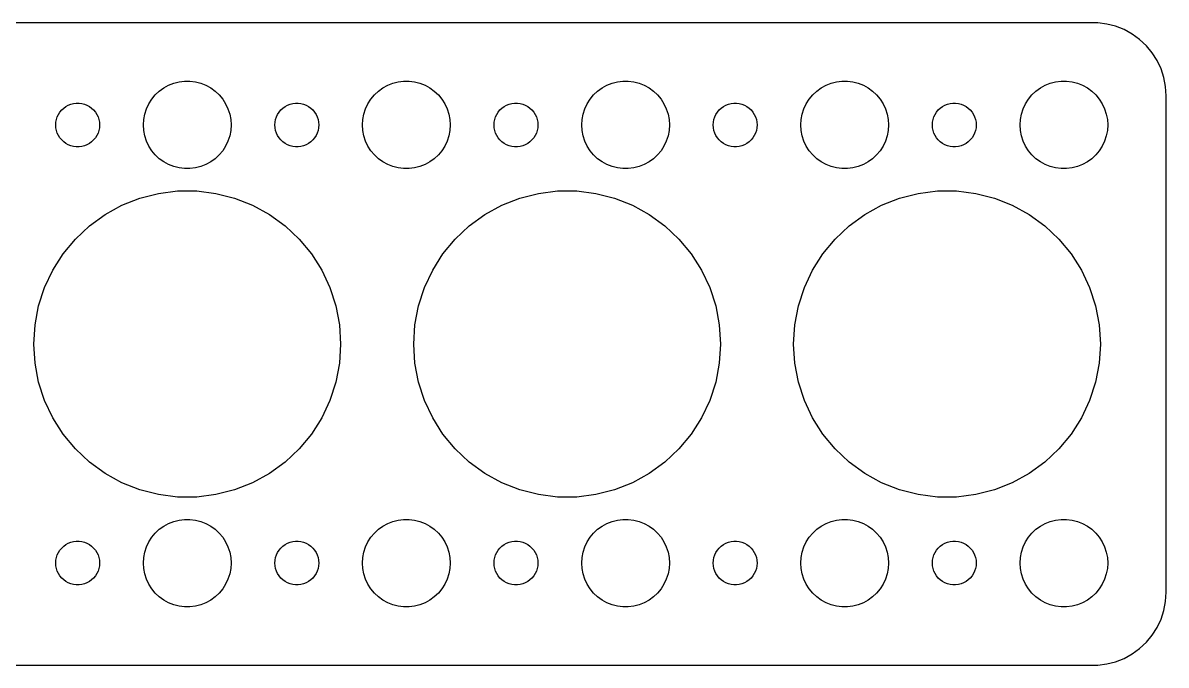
# Model space of a CAD drawing. Header units: metres. Extents: x -67 to 67, y 32 to 76.
# Drawn here: x -11.2 to 67, y 32 to 76 of the extents above; entities that cross this region are included whole.
import ezdxf

# ---------------------------------------------------------------- set-up
doc = ezdxf.new("R2010")
doc.units = ezdxf.units.M

msp = doc.modelspace()

# ---------------------------------------------------------------- linework, layer by layer
for p, q in [((62.3139, 75.9901), (-62.3139, 75.9901)), ((62.9369, 75.9114), (62.3139, 75.9901)), ((63.5451, 75.7553), (62.9369, 75.9114)), ((64.1289, 75.5241), (63.5451, 75.7553)), ((64.6791, 75.2216), (64.1289, 75.5241)), ((65.1871, 74.8526), (64.6791, 75.2216)), ((65.6448, 74.4227), (65.1871, 74.8526)), ((66.0451, 73.9389), (65.6448, 74.4227)), ((66.3815, 73.4088), (66.0451, 73.9389)), ((66.6489, 72.8406), (66.3815, 73.4088)), ((66.8429, 72.2434), (66.6489, 72.8406)), ((-0.56213, 71.9469), (-0.18837, 71.9941)), ((-0.18837, 71.9941), (0.18837, 71.9941)), ((0.18837, 71.9941), (0.56213, 71.9469)), ((14.4379, 71.9469), (14.8116, 71.9941)), ((14.8116, 71.9941), (15.1884, 71.9941)), ((15.1884, 71.9941), (15.5621, 71.9469)), ((29.4379, 71.9469), (29.8116, 71.9941)), ((29.8116, 71.9941), (30.1884, 71.9941)), ((30.1884, 71.9941), (30.5621, 71.9469)), ((44.4379, 71.9469), (44.8116, 71.9941)), ((44.8116, 71.9941), (45.1884, 71.9941)), ((45.1884, 71.9941), (45.5621, 71.9469)), ((59.4379, 71.9469), (59.8116, 71.9941)), ((59.8116, 71.9941), (60.1884, 71.9941)), ((60.1884, 71.9941), (60.5621, 71.9469)), ((66.9606, 71.6267), (66.8429, 72.2434)), ((-2.1869, 71.0536), (-1.91226, 71.3115)), ((-1.91226, 71.3115), (-1.60747, 71.533)), ((-1.60747, 71.533), (-1.27733, 71.7145)), ((-1.27733, 71.7145), (-0.92705, 71.8532)), ((-0.92705, 71.8532), (-0.56213, 71.9469)), ((0.56213, 71.9469), (0.92705, 71.8532)), ((0.92705, 71.8532), (1.27733, 71.7145)), ((1.27733, 71.7145), (1.60747, 71.533)), ((1.60747, 71.533), (1.91226, 71.3115)), ((1.91226, 71.3115), (2.1869, 71.0536)), ((12.8131, 71.0536), (13.0877, 71.3115)), ((13.0877, 71.3115), (13.3925, 71.533)), ((13.3925, 71.533), (13.7227, 71.7145)), ((13.7227, 71.7145), (14.0729, 71.8532)), ((14.0729, 71.8532), (14.4379, 71.9469)), ((15.5621, 71.9469), (15.927, 71.8532)), ((15.927, 71.8532), (16.2773, 71.7145)), ((16.2773, 71.7145), (16.6075, 71.533)), ((16.6075, 71.533), (16.9123, 71.3115)), ((16.9123, 71.3115), (17.1869, 71.0536)), ((27.8131, 71.0536), (28.0877, 71.3115)), ((28.0877, 71.3115), (28.3925, 71.533)), ((28.3925, 71.533), (28.7227, 71.7145)), ((28.7227, 71.7145), (29.0729, 71.8532)), ((29.0729, 71.8532), (29.4379, 71.9469)), ((30.5621, 71.9469), (30.927, 71.8532)), ((30.927, 71.8532), (31.2773, 71.7145)), ((31.2773, 71.7145), (31.6075, 71.533)), ((31.6075, 71.533), (31.9123, 71.3115)), ((31.9123, 71.3115), (32.1869, 71.0536)), ((42.8131, 71.0536), (43.0877, 71.3115)), ((43.0877, 71.3115), (43.3925, 71.533)), ((43.3925, 71.533), (43.7227, 71.7145)), ((43.7227, 71.7145), (44.0729, 71.8532)), ((44.0729, 71.8532), (44.4379, 71.9469)), ((45.5621, 71.9469), (45.927, 71.8532)), ((45.927, 71.8532), (46.2773, 71.7145)), ((46.2773, 71.7145), (46.6075, 71.533)), ((46.6075, 71.533), (46.9123, 71.3115)), ((46.9123, 71.3115), (47.1869, 71.0536)), ((57.8131, 71.0536), (58.0877, 71.3115)), ((58.0877, 71.3115), (58.3925, 71.533)), ((58.3925, 71.533), (58.7227, 71.7145)), ((58.7227, 71.7145), (59.0729, 71.8532)), ((59.0729, 71.8532), (59.4379, 71.9469)), ((60.5621, 71.9469), (60.927, 71.8532)), ((60.927, 71.8532), (61.2773, 71.7145)), ((61.2773, 71.7145), (61.6075, 71.533)), ((61.6075, 71.533), (61.9123, 71.3115)), ((61.9123, 71.3115), (62.1869, 71.0536)), ((67, 71), (66.9606, 71.6267)), ((-8.13866, 70.3572), (-7.96352, 70.4266)), ((-7.96352, 70.4266), (-7.78107, 70.4734)), ((-7.78107, 70.4734), (-7.59418, 70.497)), ((-7.59418, 70.497), (-7.40581, 70.497)), ((-7.40581, 70.497), (-7.21892, 70.4734)), ((-7.21892, 70.4734), (-7.03647, 70.4266)), ((-7.03647, 70.4266), (-6.86133, 70.3572)), ((-2.78932, 70.1044), (-2.62891, 70.4453)), ((-2.62891, 70.4453), (-2.42705, 70.7634)), ((-2.42705, 70.7634), (-2.1869, 71.0536)), ((2.1869, 71.0536), (2.42705, 70.7634)), ((2.42705, 70.7634), (2.62891, 70.4453)), ((2.62891, 70.4453), (2.78932, 70.1044)), ((6.86133, 70.3572), (7.03647, 70.4266)), ((7.03647, 70.4266), (7.21892, 70.4734)), ((7.21892, 70.4734), (7.40581, 70.497)), ((7.40581, 70.497), (7.59418, 70.497)), ((7.59418, 70.497), (7.78107, 70.4734)), ((7.78107, 70.4734), (7.96352, 70.4266)), ((7.96352, 70.4266), (8.13866, 70.3572)), ((12.2107, 70.1044), (12.3711, 70.4453)), ((12.3711, 70.4453), (12.5729, 70.7634)), ((12.5729, 70.7634), (12.8131, 71.0536)), ((17.1869, 71.0536), (17.427, 70.7634)), ((17.427, 70.7634), (17.6289, 70.4453)), ((17.6289, 70.4453), (17.7893, 70.1044)), ((21.8613, 70.3572), (22.0365, 70.4266)), ((22.0365, 70.4266), (22.2189, 70.4734)), ((22.2189, 70.4734), (22.4058, 70.497)), ((22.4058, 70.497), (22.5942, 70.497)), ((22.5942, 70.497), (22.7811, 70.4734)), ((22.7811, 70.4734), (22.9635, 70.4266)), ((22.9635, 70.4266), (23.1387, 70.3572)), ((27.2107, 70.1044), (27.3711, 70.4453)), ((27.3711, 70.4453), (27.5729, 70.7634)), ((27.5729, 70.7634), (27.8131, 71.0536)), ((32.1869, 71.0536), (32.427, 70.7634)), ((32.427, 70.7634), (32.6289, 70.4453)), ((32.6289, 70.4453), (32.7893, 70.1044)), ((36.8613, 70.3572), (37.0365, 70.4266)), ((37.0365, 70.4266), (37.2189, 70.4734)), ((37.2189, 70.4734), (37.4058, 70.497)), ((37.4058, 70.497), (37.5942, 70.497)), ((37.5942, 70.497), (37.7811, 70.4734)), ((37.7811, 70.4734), (37.9635, 70.4266)), ((37.9635, 70.4266), (38.1387, 70.3572)), ((42.2107, 70.1044), (42.3711, 70.4453)), ((42.3711, 70.4453), (42.5729, 70.7634)), ((42.5729, 70.7634), (42.8131, 71.0536)), ((47.1869, 71.0536), (47.427, 70.7634)), ((47.427, 70.7634), (47.6289, 70.4453)), ((47.6289, 70.4453), (47.7893, 70.1044)), ((51.8613, 70.3572), (52.0365, 70.4266)), ((52.0365, 70.4266), (52.2189, 70.4734)), ((52.2189, 70.4734), (52.4058, 70.497)), ((52.4058, 70.497), (52.5942, 70.497)), ((52.5942, 70.497), (52.7811, 70.4734)), ((52.7811, 70.4734), (52.9635, 70.4266)), ((52.9635, 70.4266), (53.1387, 70.3572)), ((57.2107, 70.1044), (57.3711, 70.4453)), ((57.3711, 70.4453), (57.5729, 70.7634)), ((57.5729, 70.7634), (57.8131, 71.0536)), ((62.1869, 71.0536), (62.427, 70.7634)), ((62.427, 70.7634), (62.6289, 70.4453)), ((62.6289, 70.4453), (62.7893, 70.1044)), ((67, 37), (67, 71)), ((-8.89465, 69.5522), (-8.81445, 69.7226)), ((-8.81445, 69.7226), (-8.71352, 69.8817)), ((-8.71352, 69.8817), (-8.59344, 70.0268)), ((-8.59344, 70.0268), (-8.45613, 70.1558)), ((-8.45613, 70.1558), (-8.30373, 70.2665)), ((-8.30373, 70.2665), (-8.13866, 70.3572)), ((-6.86133, 70.3572), (-6.69626, 70.2665)), ((-6.69626, 70.2665), (-6.54385, 70.1558)), ((-6.54385, 70.1558), (-6.40654, 70.0268)), ((-6.40654, 70.0268), (-6.28647, 69.8817)), ((-6.28647, 69.8817), (-6.18553, 69.7226)), ((-6.18553, 69.7226), (-6.10533, 69.5522)), ((-2.97633, 69.376), (-2.90575, 69.7461)), ((-2.90575, 69.7461), (-2.78932, 70.1044)), ((2.78932, 70.1044), (2.90575, 69.7461)), ((2.90575, 69.7461), (2.97633, 69.376)), ((6.10533, 69.5522), (6.18553, 69.7226)), ((6.18553, 69.7226), (6.28647, 69.8817)), ((6.28647, 69.8817), (6.40654, 70.0268)), ((6.40654, 70.0268), (6.54385, 70.1558)), ((6.54385, 70.1558), (6.69626, 70.2665)), ((6.69626, 70.2665), (6.86133, 70.3572)), ((8.13866, 70.3572), (8.30373, 70.2665)), ((8.30373, 70.2665), (8.45613, 70.1558)), ((8.45613, 70.1558), (8.59344, 70.0268)), ((8.59344, 70.0268), (8.71352, 69.8817)), ((8.71352, 69.8817), (8.81445, 69.7226)), ((8.81445, 69.7226), (8.89465, 69.5522)), ((12.0237, 69.376), (12.0942, 69.7461)), ((12.0942, 69.7461), (12.2107, 70.1044)), ((17.7893, 70.1044), (17.9057, 69.7461)), ((17.9057, 69.7461), (17.9763, 69.376)), ((21.1053, 69.5522), (21.1855, 69.7226)), ((21.1855, 69.7226), (21.2865, 69.8817)), ((21.2865, 69.8817), (21.4065, 70.0268)), ((21.4065, 70.0268), (21.5439, 70.1558)), ((21.5439, 70.1558), (21.6963, 70.2665)), ((21.6963, 70.2665), (21.8613, 70.3572)), ((23.1387, 70.3572), (23.3037, 70.2665)), ((23.3037, 70.2665), (23.4561, 70.1558)), ((23.4561, 70.1558), (23.5934, 70.0268)), ((23.5934, 70.0268), (23.7135, 69.8817)), ((23.7135, 69.8817), (23.8145, 69.7226)), ((23.8145, 69.7226), (23.8947, 69.5522)), ((27.0237, 69.376), (27.0942, 69.7461)), ((27.0942, 69.7461), (27.2107, 70.1044)), ((32.7893, 70.1044), (32.9057, 69.7461)), ((32.9057, 69.7461), (32.9763, 69.376)), ((36.1053, 69.5522), (36.1855, 69.7226)), ((36.1855, 69.7226), (36.2865, 69.8817)), ((36.2865, 69.8817), (36.4065, 70.0268)), ((36.4065, 70.0268), (36.5439, 70.1558)), ((36.5439, 70.1558), (36.6963, 70.2665)), ((36.6963, 70.2665), (36.8613, 70.3572)), ((38.1387, 70.3572), (38.3037, 70.2665)), ((38.3037, 70.2665), (38.4561, 70.1558)), ((38.4561, 70.1558), (38.5934, 70.0268)), ((38.5934, 70.0268), (38.7135, 69.8817)), ((38.7135, 69.8817), (38.8145, 69.7226)), ((38.8145, 69.7226), (38.8947, 69.5522)), ((42.0237, 69.376), (42.0942, 69.7461)), ((42.0942, 69.7461), (42.2107, 70.1044)), ((47.7893, 70.1044), (47.9057, 69.7461)), ((47.9057, 69.7461), (47.9763, 69.376)), ((51.1053, 69.5522), (51.1855, 69.7226)), ((51.1855, 69.7226), (51.2865, 69.8817)), ((51.2865, 69.8817), (51.4065, 70.0268)), ((51.4065, 70.0268), (51.5439, 70.1558)), ((51.5439, 70.1558), (51.6963, 70.2665)), ((51.6963, 70.2665), (51.8613, 70.3572)), ((53.1387, 70.3572), (53.3037, 70.2665)), ((53.3037, 70.2665), (53.4561, 70.1558)), ((53.4561, 70.1558), (53.5934, 70.0268)), ((53.5934, 70.0268), (53.7135, 69.8817)), ((53.7135, 69.8817), (53.8145, 69.7226)), ((53.8145, 69.7226), (53.8947, 69.5522)), ((57.0237, 69.376), (57.0942, 69.7461)), ((57.0942, 69.7461), (57.2107, 70.1044)), ((62.7893, 70.1044), (62.9057, 69.7461)), ((62.9057, 69.7461), (62.9763, 69.376)), ((-9, 69), (-8.98816, 69.188)), ((-8.98816, 68.812), (-9, 69)), ((-8.98816, 69.188), (-8.95287, 69.373)), ((-8.95287, 69.373), (-8.89465, 69.5522)), ((-6.10533, 69.5522), (-6.04712, 69.373)), ((-6.04712, 69.373), (-6.01183, 69.188)), ((-6.01183, 69.188), (-6, 69)), ((-6, 69), (-6.01183, 68.812)), ((-3, 69), (-2.97633, 69.376)), ((-2.97633, 68.624), (-3, 69)), ((2.97633, 69.376), (3, 69)), ((3, 69), (2.97633, 68.624)), ((6, 69), (6.01183, 69.188)), ((6.01183, 68.812), (6, 69)), ((6.01183, 69.188), (6.04712, 69.373)), ((6.04712, 69.373), (6.10533, 69.5522)), ((8.89465, 69.5522), (8.95287, 69.373)), ((8.95287, 69.373), (8.98816, 69.188)), ((8.98816, 69.188), (9, 69)), ((9, 69), (8.98816, 68.812)), ((12, 69), (12.0237, 69.376)), ((12.0237, 68.624), (12, 69)), ((17.9763, 69.376), (18, 69)), ((18, 69), (17.9763, 68.624)), ((21, 69), (21.0118, 69.188)), ((21.0118, 68.812), (21, 69)), ((21.0118, 69.188), (21.0471, 69.373)), ((21.0471, 69.373), (21.1053, 69.5522)), ((23.8947, 69.5522), (23.9529, 69.373)), ((23.9529, 69.373), (23.9882, 69.188)), ((23.9882, 69.188), (24, 69)), ((24, 69), (23.9882, 68.812)), ((27, 69), (27.0237, 69.376)), ((27.0237, 68.624), (27, 69)), ((32.9763, 69.376), (33, 69)), ((33, 69), (32.9763, 68.624)), ((36, 69), (36.0118, 69.188)), ((36.0118, 68.812), (36, 69)), ((36.0118, 69.188), (36.0471, 69.373)), ((36.0471, 69.373), (36.1053, 69.5522)), ((38.8947, 69.5522), (38.9529, 69.373)), ((38.9529, 69.373), (38.9882, 69.188)), ((38.9882, 69.188), (39, 69)), ((39, 69), (38.9882, 68.812)), ((42, 69), (42.0237, 69.376)), ((42.0237, 68.624), (42, 69)), ((47.9763, 69.376), (48, 69)), ((48, 69), (47.9763, 68.624)), ((51, 69), (51.0118, 69.188)), ((51.0118, 68.812), (51, 69)), ((51.0118, 69.188), (51.0471, 69.373)), ((51.0471, 69.373), (51.1053, 69.5522)), ((53.8947, 69.5522), (53.9529, 69.373)), ((53.9529, 69.373), (53.9882, 69.188)), ((53.9882, 69.188), (54, 69)), ((54, 69), (53.9882, 68.812)), ((57, 69), (57.0237, 69.376)), ((57.0237, 68.624), (57, 69)), ((62.9763, 69.376), (63, 69)), ((63, 69), (62.9763, 68.624)), ((-8.95287, 68.627), (-8.98816, 68.812)), ((-8.89465, 68.4478), (-8.95287, 68.627)), ((-8.81445, 68.2774), (-8.89465, 68.4478)), ((-8.71352, 68.1183), (-8.81445, 68.2774)), ((-8.59344, 67.9732), (-8.71352, 68.1183)), ((-6.28647, 68.1183), (-6.40654, 67.9732)), ((-6.18553, 68.2774), (-6.28647, 68.1183)), ((-6.10533, 68.4478), (-6.18553, 68.2774)), ((-6.04712, 68.627), (-6.10533, 68.4478)), ((-6.01183, 68.812), (-6.04712, 68.627)), ((-2.90575, 68.2539), (-2.97633, 68.624)), ((-2.78932, 67.8956), (-2.90575, 68.2539)), ((2.90575, 68.2539), (2.78932, 67.8956)), ((2.97633, 68.624), (2.90575, 68.2539)), ((6.04712, 68.627), (6.01183, 68.812)), ((6.10533, 68.4478), (6.04712, 68.627)), ((6.18553, 68.2774), (6.10533, 68.4478)), ((6.28647, 68.1183), (6.18553, 68.2774)), ((6.40654, 67.9732), (6.28647, 68.1183)), ((8.71352, 68.1183), (8.59344, 67.9732)), ((8.81445, 68.2774), (8.71352, 68.1183)), ((8.89465, 68.4478), (8.81445, 68.2774)), ((8.95287, 68.627), (8.89465, 68.4478)), ((8.98816, 68.812), (8.95287, 68.627)), ((12.0942, 68.2539), (12.0237, 68.624)), ((12.2107, 67.8956), (12.0942, 68.2539)), ((17.9057, 68.2539), (17.7893, 67.8956)), ((17.9763, 68.624), (17.9057, 68.2539)), ((21.0471, 68.627), (21.0118, 68.812)), ((21.1053, 68.4478), (21.0471, 68.627)), ((21.1855, 68.2774), (21.1053, 68.4478)), ((21.2865, 68.1183), (21.1855, 68.2774)), ((21.4065, 67.9732), (21.2865, 68.1183)), ((23.7135, 68.1183), (23.5934, 67.9732)), ((23.8145, 68.2774), (23.7135, 68.1183)), ((23.8947, 68.4478), (23.8145, 68.2774)), ((23.9529, 68.627), (23.8947, 68.4478)), ((23.9882, 68.812), (23.9529, 68.627)), ((27.0942, 68.2539), (27.0237, 68.624)), ((27.2107, 67.8956), (27.0942, 68.2539)), ((32.9057, 68.2539), (32.7893, 67.8956)), ((32.9763, 68.624), (32.9057, 68.2539)), ((36.0471, 68.627), (36.0118, 68.812)), ((36.1053, 68.4478), (36.0471, 68.627)), ((36.1855, 68.2774), (36.1053, 68.4478)), ((36.2865, 68.1183), (36.1855, 68.2774)), ((36.4065, 67.9732), (36.2865, 68.1183)), ((38.7135, 68.1183), (38.5934, 67.9732)), ((38.8145, 68.2774), (38.7135, 68.1183)), ((38.8947, 68.4478), (38.8145, 68.2774)), ((38.9529, 68.627), (38.8947, 68.4478)), ((38.9882, 68.812), (38.9529, 68.627)), ((42.0942, 68.2539), (42.0237, 68.624)), ((42.2107, 67.8956), (42.0942, 68.2539)), ((47.9057, 68.2539), (47.7893, 67.8956)), ((47.9763, 68.624), (47.9057, 68.2539)), ((51.0471, 68.627), (51.0118, 68.812)), ((51.1053, 68.4478), (51.0471, 68.627)), ((51.1855, 68.2774), (51.1053, 68.4478)), ((51.2865, 68.1183), (51.1855, 68.2774)), ((51.4065, 67.9732), (51.2865, 68.1183)), ((53.7135, 68.1183), (53.5934, 67.9732)), ((53.8145, 68.2774), (53.7135, 68.1183)), ((53.8947, 68.4478), (53.8145, 68.2774)), ((53.9529, 68.627), (53.8947, 68.4478)), ((53.9882, 68.812), (53.9529, 68.627)), ((57.0942, 68.2539), (57.0237, 68.624)), ((57.2107, 67.8956), (57.0942, 68.2539)), ((62.9057, 68.2539), (62.7893, 67.8956)), ((62.9763, 68.624), (62.9057, 68.2539)), ((-8.45613, 67.8442), (-8.59344, 67.9732)), ((-8.30373, 67.7335), (-8.45613, 67.8442)), ((-8.13866, 67.6427), (-8.30373, 67.7335)), ((-7.96352, 67.5734), (-8.13866, 67.6427)), ((-7.78107, 67.5266), (-7.96352, 67.5734)), ((-7.59418, 67.5029), (-7.78107, 67.5266)), ((-7.40581, 67.5029), (-7.59418, 67.5029)), ((-7.21892, 67.5266), (-7.40581, 67.5029)), ((-7.03647, 67.5734), (-7.21892, 67.5266)), ((-6.86133, 67.6427), (-7.03647, 67.5734)), ((-6.69626, 67.7335), (-6.86133, 67.6427)), ((-6.54385, 67.8442), (-6.69626, 67.7335)), ((-6.40654, 67.9732), (-6.54385, 67.8442)), ((-2.62891, 67.5547), (-2.78932, 67.8956)), ((-2.42705, 67.2366), (-2.62891, 67.5547)), ((2.62891, 67.5547), (2.42705, 67.2366)), ((2.78932, 67.8956), (2.62891, 67.5547)), ((6.54385, 67.8442), (6.40654, 67.9732)), ((6.69626, 67.7335), (6.54385, 67.8442)), ((6.86133, 67.6427), (6.69626, 67.7335)), ((7.03647, 67.5734), (6.86133, 67.6427)), ((7.21892, 67.5266), (7.03647, 67.5734)), ((7.40581, 67.5029), (7.21892, 67.5266)), ((7.59418, 67.5029), (7.40581, 67.5029)), ((7.78107, 67.5266), (7.59418, 67.5029)), ((7.96352, 67.5734), (7.78107, 67.5266)), ((8.13866, 67.6427), (7.96352, 67.5734)), ((8.30373, 67.7335), (8.13866, 67.6427)), ((8.45613, 67.8442), (8.30373, 67.7335)), ((8.59344, 67.9732), (8.45613, 67.8442)), ((12.3711, 67.5547), (12.2107, 67.8956)), ((12.5729, 67.2366), (12.3711, 67.5547)), ((17.6289, 67.5547), (17.427, 67.2366)), ((17.7893, 67.8956), (17.6289, 67.5547)), ((21.5439, 67.8442), (21.4065, 67.9732)), ((21.6963, 67.7335), (21.5439, 67.8442)), ((21.8613, 67.6427), (21.6963, 67.7335)), ((22.0365, 67.5734), (21.8613, 67.6427)), ((22.2189, 67.5266), (22.0365, 67.5734)), ((22.4058, 67.5029), (22.2189, 67.5266)), ((22.5942, 67.5029), (22.4058, 67.5029)), ((22.7811, 67.5266), (22.5942, 67.5029)), ((22.9635, 67.5734), (22.7811, 67.5266)), ((23.1387, 67.6427), (22.9635, 67.5734)), ((23.3037, 67.7335), (23.1387, 67.6427)), ((23.4561, 67.8442), (23.3037, 67.7335)), ((23.5934, 67.9732), (23.4561, 67.8442)), ((27.3711, 67.5547), (27.2107, 67.8956)), ((27.5729, 67.2366), (27.3711, 67.5547)), ((32.6289, 67.5547), (32.427, 67.2366)), ((32.7893, 67.8956), (32.6289, 67.5547)), ((36.5439, 67.8442), (36.4065, 67.9732)), ((36.6963, 67.7335), (36.5439, 67.8442)), ((36.8613, 67.6427), (36.6963, 67.7335)), ((37.0365, 67.5734), (36.8613, 67.6427)), ((37.2189, 67.5266), (37.0365, 67.5734)), ((37.4058, 67.5029), (37.2189, 67.5266)), ((37.5942, 67.5029), (37.4058, 67.5029)), ((37.7811, 67.5266), (37.5942, 67.5029)), ((37.9635, 67.5734), (37.7811, 67.5266)), ((38.1387, 67.6427), (37.9635, 67.5734)), ((38.3037, 67.7335), (38.1387, 67.6427)), ((38.4561, 67.8442), (38.3037, 67.7335)), ((38.5934, 67.9732), (38.4561, 67.8442)), ((42.3711, 67.5547), (42.2107, 67.8956)), ((42.5729, 67.2366), (42.3711, 67.5547)), ((47.6289, 67.5547), (47.427, 67.2366)), ((47.7893, 67.8956), (47.6289, 67.5547)), ((51.5439, 67.8442), (51.4065, 67.9732)), ((51.6963, 67.7335), (51.5439, 67.8442)), ((51.8613, 67.6427), (51.6963, 67.7335)), ((52.0365, 67.5734), (51.8613, 67.6427)), ((52.2189, 67.5266), (52.0365, 67.5734)), ((52.4058, 67.5029), (52.2189, 67.5266)), ((52.5942, 67.5029), (52.4058, 67.5029)), ((52.7811, 67.5266), (52.5942, 67.5029)), ((52.9635, 67.5734), (52.7811, 67.5266)), ((53.1387, 67.6427), (52.9635, 67.5734)), ((53.3037, 67.7335), (53.1387, 67.6427)), ((53.4561, 67.8442), (53.3037, 67.7335)), ((53.5934, 67.9732), (53.4561, 67.8442)), ((57.3711, 67.5547), (57.2107, 67.8956)), ((57.5729, 67.2366), (57.3711, 67.5547)), ((62.6289, 67.5547), (62.427, 67.2366)), ((62.7893, 67.8956), (62.6289, 67.5547)), ((-2.1869, 66.9464), (-2.42705, 67.2366)), ((-1.91226, 66.6884), (-2.1869, 66.9464)), ((-1.60747, 66.467), (-1.91226, 66.6884)), ((1.91226, 66.6884), (1.60747, 66.467)), ((2.1869, 66.9464), (1.91226, 66.6884)), ((2.42705, 67.2366), (2.1869, 66.9464)), ((12.8131, 66.9464), (12.5729, 67.2366)), ((13.0877, 66.6884), (12.8131, 66.9464)), ((13.3925, 66.467), (13.0877, 66.6884)), ((16.9123, 66.6884), (16.6075, 66.467)), ((17.1869, 66.9464), (16.9123, 66.6884)), ((17.427, 67.2366), (17.1869, 66.9464)), ((27.8131, 66.9464), (27.5729, 67.2366)), ((28.0877, 66.6884), (27.8131, 66.9464)), ((28.3925, 66.467), (28.0877, 66.6884)), ((31.9123, 66.6884), (31.6075, 66.467)), ((32.1869, 66.9464), (31.9123, 66.6884)), ((32.427, 67.2366), (32.1869, 66.9464)), ((42.8131, 66.9464), (42.5729, 67.2366)), ((43.0877, 66.6884), (42.8131, 66.9464)), ((43.3925, 66.467), (43.0877, 66.6884)), ((46.9123, 66.6884), (46.6075, 66.467)), ((47.1869, 66.9464), (46.9123, 66.6884)), ((47.427, 67.2366), (47.1869, 66.9464)), ((57.8131, 66.9464), (57.5729, 67.2366)), ((58.0877, 66.6884), (57.8131, 66.9464)), ((58.3925, 66.467), (58.0877, 66.6884)), ((61.9123, 66.6884), (61.6075, 66.467)), ((62.1869, 66.9464), (61.9123, 66.6884)), ((62.427, 67.2366), (62.1869, 66.9464)), ((-1.27733, 66.2855), (-1.60747, 66.467)), ((-0.92705, 66.1468), (-1.27733, 66.2855)), ((-0.56213, 66.0531), (-0.92705, 66.1468)), ((-0.18837, 66.0059), (-0.56213, 66.0531)), ((0.18837, 66.0059), (-0.18837, 66.0059)), ((0.56213, 66.0531), (0.18837, 66.0059)), ((0.92705, 66.1468), (0.56213, 66.0531)), ((1.27733, 66.2855), (0.92705, 66.1468)), ((1.60747, 66.467), (1.27733, 66.2855)), ((13.7227, 66.2855), (13.3925, 66.467)), ((14.0729, 66.1468), (13.7227, 66.2855)), ((14.4379, 66.0531), (14.0729, 66.1468)), ((14.8116, 66.0059), (14.4379, 66.0531)), ((15.1884, 66.0059), (14.8116, 66.0059)), ((15.5621, 66.0531), (15.1884, 66.0059)), ((15.927, 66.1468), (15.5621, 66.0531)), ((16.2773, 66.2855), (15.927, 66.1468)), ((16.6075, 66.467), (16.2773, 66.2855)), ((28.7227, 66.2855), (28.3925, 66.467)), ((29.0729, 66.1468), (28.7227, 66.2855)), ((29.4379, 66.0531), (29.0729, 66.1468)), ((29.8116, 66.0059), (29.4379, 66.0531)), ((30.1884, 66.0059), (29.8116, 66.0059)), ((30.5621, 66.0531), (30.1884, 66.0059)), ((30.927, 66.1468), (30.5621, 66.0531)), ((31.2773, 66.2855), (30.927, 66.1468)), ((31.6075, 66.467), (31.2773, 66.2855)), ((43.7227, 66.2855), (43.3925, 66.467)), ((44.0729, 66.1468), (43.7227, 66.2855)), ((44.4379, 66.0531), (44.0729, 66.1468)), ((44.8116, 66.0059), (44.4379, 66.0531)), ((45.1884, 66.0059), (44.8116, 66.0059)), ((45.5621, 66.0531), (45.1884, 66.0059)), ((45.927, 66.1468), (45.5621, 66.0531)), ((46.2773, 66.2855), (45.927, 66.1468)), ((46.6075, 66.467), (46.2773, 66.2855)), ((58.7227, 66.2855), (58.3925, 66.467)), ((59.0729, 66.1468), (58.7227, 66.2855)), ((59.4379, 66.0531), (59.0729, 66.1468)), ((59.8116, 66.0059), (59.4379, 66.0531)), ((60.1884, 66.0059), (59.8116, 66.0059)), ((60.5621, 66.0531), (60.1884, 66.0059)), ((60.927, 66.1468), (60.5621, 66.0531)), ((61.2773, 66.2855), (60.927, 66.1468)), ((61.6075, 66.467), (61.2773, 66.2855)), ((-3.24467, 63.9861), (-1.9675, 64.314)), ((-1.9675, 64.314), (-0.65929, 64.4793)), ((-0.65929, 64.4793), (0.65929, 64.4793)), ((0.65929, 64.4793), (1.9675, 64.314)), ((1.9675, 64.314), (3.24467, 63.9861)), ((22.7553, 63.9861), (24.0325, 64.314)), ((24.0325, 64.314), (25.3407, 64.4793)), ((25.3407, 64.4793), (26.6593, 64.4793)), ((26.6593, 64.4793), (27.9675, 64.314)), ((27.9675, 64.314), (29.2447, 63.9861)), ((48.7553, 63.9861), (50.0325, 64.314)), ((50.0325, 64.314), (51.3407, 64.4793)), ((51.3407, 64.4793), (52.6593, 64.4793)), ((52.6593, 64.4793), (53.9675, 64.314)), ((53.9675, 64.314), (55.2447, 63.9861)), ((-5.62617, 62.8654), (-4.47067, 63.5007)), ((-4.47067, 63.5007), (-3.24467, 63.9861)), ((3.24467, 63.9861), (4.47067, 63.5007)), ((4.47067, 63.5007), (5.62617, 62.8654)), ((20.3738, 62.8654), (21.5293, 63.5007)), ((21.5293, 63.5007), (22.7553, 63.9861)), ((29.2447, 63.9861), (30.4707, 63.5007)), ((30.4707, 63.5007), (31.6262, 62.8654)), ((46.3738, 62.8654), (47.5293, 63.5007)), ((47.5293, 63.5007), (48.7553, 63.9861)), ((55.2447, 63.9861), (56.4707, 63.5007)), ((56.4707, 63.5007), (57.6262, 62.8654)), ((-6.69295, 62.0904), (-5.62617, 62.8654)), ((5.62617, 62.8654), (6.69295, 62.0904)), ((19.307, 62.0904), (20.3738, 62.8654)), ((31.6262, 62.8654), (32.6929, 62.0904)), ((45.307, 62.0904), (46.3738, 62.8654)), ((57.6262, 62.8654), (58.6929, 62.0904)), ((-7.65416, 61.1877), (-6.69295, 62.0904)), ((6.69295, 62.0904), (7.65416, 61.1877)), ((18.3458, 61.1877), (19.307, 62.0904)), ((32.6929, 62.0904), (33.6542, 61.1877)), ((44.3458, 61.1877), (45.307, 62.0904)), ((58.6929, 62.0904), (59.6542, 61.1877)), ((-8.49467, 60.1717), (-7.65416, 61.1877)), ((7.65416, 61.1877), (8.49467, 60.1717)), ((17.5053, 60.1717), (18.3458, 61.1877)), ((33.6542, 61.1877), (34.4947, 60.1717)), ((43.5053, 60.1717), (44.3458, 61.1877)), ((59.6542, 61.1877), (60.4947, 60.1717)), ((-9.20122, 59.0584), (-8.49467, 60.1717)), ((8.49467, 60.1717), (9.20122, 59.0584)), ((16.7988, 59.0584), (17.5053, 60.1717)), ((34.4947, 60.1717), (35.2012, 59.0584)), ((42.7988, 59.0584), (43.5053, 60.1717)), ((60.4947, 60.1717), (61.2012, 59.0584)), ((-9.76265, 57.8653), (-9.20122, 59.0584)), ((9.20122, 59.0584), (9.76265, 57.8653)), ((16.2373, 57.8653), (16.7988, 59.0584)), ((35.2012, 59.0584), (35.7626, 57.8653)), ((42.2373, 57.8653), (42.7988, 59.0584)), ((61.2012, 59.0584), (61.7626, 57.8653)), ((-10.1701, 56.6112), (-9.76265, 57.8653)), ((9.76265, 57.8653), (10.1701, 56.6112)), ((15.8299, 56.6112), (16.2373, 57.8653)), ((35.7626, 57.8653), (36.1701, 56.6112)), ((41.8299, 56.6112), (42.2373, 57.8653)), ((61.7626, 57.8653), (62.1701, 56.6112)), ((-10.4172, 55.316), (-10.1701, 56.6112)), ((10.1701, 56.6112), (10.4172, 55.316)), ((15.5828, 55.316), (15.8299, 56.6112)), ((36.1701, 56.6112), (36.4172, 55.316)), ((41.5828, 55.316), (41.8299, 56.6112)), ((62.1701, 56.6112), (62.4172, 55.316)), ((-10.5, 54), (-10.4172, 55.316)), ((10.4172, 55.316), (10.5, 54)), ((15.5, 54), (15.5828, 55.316)), ((36.4172, 55.316), (36.5, 54)), ((41.5, 54), (41.5828, 55.316)), ((62.4172, 55.316), (62.5, 54)), ((-10.4172, 52.684), (-10.5, 54)), ((10.5, 54), (10.4172, 52.684)), ((15.5828, 52.684), (15.5, 54)), ((36.5, 54), (36.4172, 52.684)), ((41.5828, 52.684), (41.5, 54)), ((62.5, 54), (62.4172, 52.684)), ((-10.1701, 51.3888), (-10.4172, 52.684)), ((10.4172, 52.684), (10.1701, 51.3888)), ((15.8299, 51.3888), (15.5828, 52.684)), ((36.4172, 52.684), (36.1701, 51.3888)), ((41.8299, 51.3888), (41.5828, 52.684)), ((62.4172, 52.684), (62.1701, 51.3888)), ((-9.76265, 50.1347), (-10.1701, 51.3888)), ((10.1701, 51.3888), (9.76265, 50.1347)), ((16.2373, 50.1347), (15.8299, 51.3888)), ((36.1701, 51.3888), (35.7626, 50.1347)), ((42.2373, 50.1347), (41.8299, 51.3888)), ((62.1701, 51.3888), (61.7626, 50.1347)), ((-9.20122, 48.9416), (-9.76265, 50.1347)), ((9.76265, 50.1347), (9.20122, 48.9416)), ((16.7988, 48.9416), (16.2373, 50.1347)), ((35.7626, 50.1347), (35.2012, 48.9416)), ((42.7988, 48.9416), (42.2373, 50.1347)), ((61.7626, 50.1347), (61.2012, 48.9416)), ((-8.49467, 47.8283), (-9.20122, 48.9416)), ((9.20122, 48.9416), (8.49467, 47.8283)), ((17.5053, 47.8283), (16.7988, 48.9416)), ((35.2012, 48.9416), (34.4947, 47.8283)), ((43.5053, 47.8283), (42.7988, 48.9416)), ((61.2012, 48.9416), (60.4947, 47.8283)), ((-7.65416, 46.8123), (-8.49467, 47.8283)), ((8.49467, 47.8283), (7.65416, 46.8123)), ((18.3458, 46.8123), (17.5053, 47.8283)), ((34.4947, 47.8283), (33.6542, 46.8123)), ((44.3458, 46.8123), (43.5053, 47.8283)), ((60.4947, 47.8283), (59.6542, 46.8123)), ((-6.69295, 45.9096), (-7.65416, 46.8123)), ((7.65416, 46.8123), (6.69295, 45.9096)), ((19.307, 45.9096), (18.3458, 46.8123)), ((33.6542, 46.8123), (32.6929, 45.9096)), ((45.307, 45.9096), (44.3458, 46.8123)), ((59.6542, 46.8123), (58.6929, 45.9096)), ((-5.62617, 45.1346), (-6.69295, 45.9096)), ((6.69295, 45.9096), (5.62617, 45.1346)), ((20.3738, 45.1346), (19.307, 45.9096)), ((32.6929, 45.9096), (31.6262, 45.1346)), ((46.3738, 45.1346), (45.307, 45.9096)), ((58.6929, 45.9096), (57.6262, 45.1346)), ((-4.47067, 44.4993), (-5.62617, 45.1346)), ((5.62617, 45.1346), (4.47067, 44.4993)), ((21.5293, 44.4993), (20.3738, 45.1346)), ((31.6262, 45.1346), (30.4707, 44.4993)), ((47.5293, 44.4993), (46.3738, 45.1346)), ((57.6262, 45.1346), (56.4707, 44.4993)), ((-3.24467, 44.0139), (-4.47067, 44.4993)), ((-1.9675, 43.686), (-3.24467, 44.0139)), ((3.24467, 44.0139), (1.9675, 43.686)), ((4.47067, 44.4993), (3.24467, 44.0139)), ((22.7553, 44.0139), (21.5293, 44.4993)), ((24.0325, 43.686), (22.7553, 44.0139)), ((29.2447, 44.0139), (27.9675, 43.686)), ((30.4707, 44.4993), (29.2447, 44.0139)), ((48.7553, 44.0139), (47.5293, 44.4993)), ((50.0325, 43.686), (48.7553, 44.0139)), ((55.2447, 44.0139), (53.9675, 43.686)), ((56.4707, 44.4993), (55.2447, 44.0139)), ((-0.65929, 43.5207), (-1.9675, 43.686)), ((0.65929, 43.5207), (-0.65929, 43.5207)), ((1.9675, 43.686), (0.65929, 43.5207)), ((25.3407, 43.5207), (24.0325, 43.686)), ((26.6593, 43.5207), (25.3407, 43.5207)), ((27.9675, 43.686), (26.6593, 43.5207)), ((51.3407, 43.5207), (50.0325, 43.686)), ((52.6593, 43.5207), (51.3407, 43.5207)), ((53.9675, 43.686), (52.6593, 43.5207)), ((-1.91226, 41.3116), (-1.60747, 41.533)), ((-1.60747, 41.533), (-1.27733, 41.7145)), ((-1.27733, 41.7145), (-0.92705, 41.8532)), ((-0.92705, 41.8532), (-0.56213, 41.9469)), ((-0.56213, 41.9469), (-0.18837, 41.9941)), ((-0.18837, 41.9941), (0.18837, 41.9941)), ((0.18837, 41.9941), (0.56213, 41.9469)), ((0.56213, 41.9469), (0.92705, 41.8532)), ((0.92705, 41.8532), (1.27733, 41.7145)), ((1.27733, 41.7145), (1.60747, 41.533)), ((1.60747, 41.533), (1.91226, 41.3116)), ((13.0877, 41.3116), (13.3925, 41.533)), ((13.3925, 41.533), (13.7227, 41.7145)), ((13.7227, 41.7145), (14.0729, 41.8532)), ((14.0729, 41.8532), (14.4379, 41.9469)), ((14.4379, 41.9469), (14.8116, 41.9941)), ((14.8116, 41.9941), (15.1884, 41.9941)), ((15.1884, 41.9941), (15.5621, 41.9469)), ((15.5621, 41.9469), (15.927, 41.8532)), ((15.927, 41.8532), (16.2773, 41.7145)), ((16.2773, 41.7145), (16.6075, 41.533)), ((16.6075, 41.533), (16.9123, 41.3116)), ((28.0877, 41.3116), (28.3925, 41.533)), ((28.3925, 41.533), (28.7227, 41.7145)), ((28.7227, 41.7145), (29.0729, 41.8532)), ((29.0729, 41.8532), (29.4379, 41.9469)), ((29.4379, 41.9469), (29.8116, 41.9941)), ((29.8116, 41.9941), (30.1884, 41.9941)), ((30.1884, 41.9941), (30.5621, 41.9469)), ((30.5621, 41.9469), (30.927, 41.8532)), ((30.927, 41.8532), (31.2773, 41.7145)), ((31.2773, 41.7145), (31.6075, 41.533)), ((31.6075, 41.533), (31.9123, 41.3116)), ((43.0877, 41.3116), (43.3925, 41.533)), ((43.3925, 41.533), (43.7227, 41.7145)), ((43.7227, 41.7145), (44.0729, 41.8532)), ((44.0729, 41.8532), (44.4379, 41.9469)), ((44.4379, 41.9469), (44.8116, 41.9941)), ((44.8116, 41.9941), (45.1884, 41.9941)), ((45.1884, 41.9941), (45.5621, 41.9469)), ((45.5621, 41.9469), (45.927, 41.8532)), ((45.927, 41.8532), (46.2773, 41.7145)), ((46.2773, 41.7145), (46.6075, 41.533)), ((46.6075, 41.533), (46.9123, 41.3116)), ((58.0877, 41.3116), (58.3925, 41.533)), ((58.3925, 41.533), (58.7227, 41.7145)), ((58.7227, 41.7145), (59.0729, 41.8532)), ((59.0729, 41.8532), (59.4379, 41.9469)), ((59.4379, 41.9469), (59.8116, 41.9941)), ((59.8116, 41.9941), (60.1884, 41.9941)), ((60.1884, 41.9941), (60.5621, 41.9469)), ((60.5621, 41.9469), (60.927, 41.8532)), ((60.927, 41.8532), (61.2773, 41.7145)), ((61.2773, 41.7145), (61.6075, 41.533)), ((61.6075, 41.533), (61.9123, 41.3116)), ((-2.62891, 40.4453), (-2.42705, 40.7634)), ((-2.42705, 40.7634), (-2.1869, 41.0536)), ((-2.1869, 41.0536), (-1.91226, 41.3116)), ((1.91226, 41.3116), (2.1869, 41.0536)), ((2.1869, 41.0536), (2.42705, 40.7634)), ((2.42705, 40.7634), (2.62891, 40.4453)), ((12.3711, 40.4453), (12.5729, 40.7634)), ((12.5729, 40.7634), (12.8131, 41.0536)), ((12.8131, 41.0536), (13.0877, 41.3116)), ((16.9123, 41.3116), (17.1869, 41.0536)), ((17.1869, 41.0536), (17.427, 40.7634)), ((17.427, 40.7634), (17.6289, 40.4453)), ((27.3711, 40.4453), (27.5729, 40.7634)), ((27.5729, 40.7634), (27.8131, 41.0536)), ((27.8131, 41.0536), (28.0877, 41.3116)), ((31.9123, 41.3116), (32.1869, 41.0536)), ((32.1869, 41.0536), (32.427, 40.7634)), ((32.427, 40.7634), (32.6289, 40.4453)), ((42.3711, 40.4453), (42.5729, 40.7634)), ((42.5729, 40.7634), (42.8131, 41.0536)), ((42.8131, 41.0536), (43.0877, 41.3116)), ((46.9123, 41.3116), (47.1869, 41.0536)), ((47.1869, 41.0536), (47.427, 40.7634)), ((47.427, 40.7634), (47.6289, 40.4453)), ((57.3711, 40.4453), (57.5729, 40.7634)), ((57.5729, 40.7634), (57.8131, 41.0536)), ((57.8131, 41.0536), (58.0877, 41.3116)), ((61.9123, 41.3116), (62.1869, 41.0536)), ((62.1869, 41.0536), (62.427, 40.7634)), ((62.427, 40.7634), (62.6289, 40.4453)), ((-8.71352, 39.8817), (-8.59344, 40.0268)), ((-8.59344, 40.0268), (-8.45613, 40.1558)), ((-8.45613, 40.1558), (-8.30373, 40.2665)), ((-8.30373, 40.2665), (-8.13866, 40.3573)), ((-8.13866, 40.3573), (-7.96352, 40.4266)), ((-7.96352, 40.4266), (-7.78107, 40.4734)), ((-7.78107, 40.4734), (-7.59418, 40.4971)), ((-7.59418, 40.4971), (-7.40581, 40.4971)), ((-7.40581, 40.4971), (-7.21892, 40.4734)), ((-7.21892, 40.4734), (-7.03647, 40.4266)), ((-7.03647, 40.4266), (-6.86133, 40.3573)), ((-6.86133, 40.3573), (-6.69626, 40.2665)), ((-6.69626, 40.2665), (-6.54385, 40.1558)), ((-6.54385, 40.1558), (-6.40654, 40.0268)), ((-6.40654, 40.0268), (-6.28647, 39.8817)), ((-2.90575, 39.7461), (-2.78932, 40.1044)), ((-2.78932, 40.1044), (-2.62891, 40.4453)), ((2.62891, 40.4453), (2.78932, 40.1044)), ((2.78932, 40.1044), (2.90575, 39.7461)), ((6.28647, 39.8817), (6.40654, 40.0268)), ((6.40654, 40.0268), (6.54385, 40.1558)), ((6.54385, 40.1558), (6.69626, 40.2665)), ((6.69626, 40.2665), (6.86133, 40.3573)), ((6.86133, 40.3573), (7.03647, 40.4266)), ((7.03647, 40.4266), (7.21892, 40.4734)), ((7.21892, 40.4734), (7.40581, 40.4971)), ((7.40581, 40.4971), (7.59418, 40.4971)), ((7.59418, 40.4971), (7.78107, 40.4734)), ((7.78107, 40.4734), (7.96352, 40.4266)), ((7.96352, 40.4266), (8.13866, 40.3573)), ((8.13866, 40.3573), (8.30373, 40.2665)), ((8.30373, 40.2665), (8.45613, 40.1558)), ((8.45613, 40.1558), (8.59344, 40.0268)), ((8.59344, 40.0268), (8.71352, 39.8817)), ((12.0942, 39.7461), (12.2107, 40.1044)), ((12.2107, 40.1044), (12.3711, 40.4453)), ((17.6289, 40.4453), (17.7893, 40.1044)), ((17.7893, 40.1044), (17.9057, 39.7461)), ((21.2865, 39.8817), (21.4065, 40.0268)), ((21.4065, 40.0268), (21.5439, 40.1558)), ((21.5439, 40.1558), (21.6963, 40.2665)), ((21.6963, 40.2665), (21.8613, 40.3573)), ((21.8613, 40.3573), (22.0365, 40.4266)), ((22.0365, 40.4266), (22.2189, 40.4734)), ((22.2189, 40.4734), (22.4058, 40.4971)), ((22.4058, 40.4971), (22.5942, 40.4971)), ((22.5942, 40.4971), (22.7811, 40.4734)), ((22.7811, 40.4734), (22.9635, 40.4266)), ((22.9635, 40.4266), (23.1387, 40.3573)), ((23.1387, 40.3573), (23.3037, 40.2665)), ((23.3037, 40.2665), (23.4561, 40.1558)), ((23.4561, 40.1558), (23.5934, 40.0268)), ((23.5934, 40.0268), (23.7135, 39.8817)), ((27.0942, 39.7461), (27.2107, 40.1044)), ((27.2107, 40.1044), (27.3711, 40.4453)), ((32.6289, 40.4453), (32.7893, 40.1044)), ((32.7893, 40.1044), (32.9057, 39.7461)), ((36.2865, 39.8817), (36.4065, 40.0268)), ((36.4065, 40.0268), (36.5439, 40.1558)), ((36.5439, 40.1558), (36.6963, 40.2665)), ((36.6963, 40.2665), (36.8613, 40.3573)), ((36.8613, 40.3573), (37.0365, 40.4266)), ((37.0365, 40.4266), (37.2189, 40.4734)), ((37.2189, 40.4734), (37.4058, 40.4971)), ((37.4058, 40.4971), (37.5942, 40.4971)), ((37.5942, 40.4971), (37.7811, 40.4734)), ((37.7811, 40.4734), (37.9635, 40.4266)), ((37.9635, 40.4266), (38.1387, 40.3573)), ((38.1387, 40.3573), (38.3037, 40.2665)), ((38.3037, 40.2665), (38.4561, 40.1558)), ((38.4561, 40.1558), (38.5934, 40.0268)), ((38.5934, 40.0268), (38.7135, 39.8817)), ((42.0942, 39.7461), (42.2107, 40.1044)), ((42.2107, 40.1044), (42.3711, 40.4453)), ((47.6289, 40.4453), (47.7893, 40.1044)), ((47.7893, 40.1044), (47.9057, 39.7461)), ((51.2865, 39.8817), (51.4065, 40.0268)), ((51.4065, 40.0268), (51.5439, 40.1558)), ((51.5439, 40.1558), (51.6963, 40.2665)), ((51.6963, 40.2665), (51.8613, 40.3573)), ((51.8613, 40.3573), (52.0365, 40.4266)), ((52.0365, 40.4266), (52.2189, 40.4734)), ((52.2189, 40.4734), (52.4058, 40.4971)), ((52.4058, 40.4971), (52.5942, 40.4971)), ((52.5942, 40.4971), (52.7811, 40.4734)), ((52.7811, 40.4734), (52.9635, 40.4266)), ((52.9635, 40.4266), (53.1387, 40.3573)), ((53.1387, 40.3573), (53.3037, 40.2665)), ((53.3037, 40.2665), (53.4561, 40.1558)), ((53.4561, 40.1558), (53.5934, 40.0268)), ((53.5934, 40.0268), (53.7135, 39.8817)), ((57.0942, 39.7461), (57.2107, 40.1044)), ((57.2107, 40.1044), (57.3711, 40.4453)), ((62.6289, 40.4453), (62.7893, 40.1044)), ((62.7893, 40.1044), (62.9057, 39.7461)), ((-9, 39), (-8.98816, 39.188)), ((-8.98816, 39.188), (-8.95287, 39.373)), ((-8.95287, 39.373), (-8.89465, 39.5522)), ((-8.89465, 39.5522), (-8.81445, 39.7226)), ((-8.81445, 39.7226), (-8.71352, 39.8817)), ((-6.28647, 39.8817), (-6.18553, 39.7226)), ((-6.18553, 39.7226), (-6.10533, 39.5522)), ((-6.10533, 39.5522), (-6.04712, 39.373)), ((-6.04712, 39.373), (-6.01183, 39.188)), ((-6.01183, 39.188), (-6, 39)), ((-3, 39), (-2.97633, 39.376)), ((-2.97633, 39.376), (-2.90575, 39.7461)), ((2.90575, 39.7461), (2.97633, 39.376)), ((2.97633, 39.376), (3, 39)), ((6, 39), (6.01183, 39.188)), ((6.01183, 39.188), (6.04712, 39.373)), ((6.04712, 39.373), (6.10533, 39.5522)), ((6.10533, 39.5522), (6.18553, 39.7226)), ((6.18553, 39.7226), (6.28647, 39.8817)), ((8.71352, 39.8817), (8.81445, 39.7226)), ((8.81445, 39.7226), (8.89465, 39.5522)), ((8.89465, 39.5522), (8.95287, 39.373)), ((8.95287, 39.373), (8.98816, 39.188)), ((8.98816, 39.188), (9, 39)), ((12, 39), (12.0237, 39.376)), ((12.0237, 39.376), (12.0942, 39.7461)), ((17.9057, 39.7461), (17.9763, 39.376)), ((17.9763, 39.376), (18, 39)), ((21, 39), (21.0118, 39.188)), ((21.0118, 39.188), (21.0471, 39.373)), ((21.0471, 39.373), (21.1053, 39.5522)), ((21.1053, 39.5522), (21.1855, 39.7226)), ((21.1855, 39.7226), (21.2865, 39.8817)), ((23.7135, 39.8817), (23.8145, 39.7226)), ((23.8145, 39.7226), (23.8947, 39.5522)), ((23.8947, 39.5522), (23.9529, 39.373)), ((23.9529, 39.373), (23.9882, 39.188)), ((23.9882, 39.188), (24, 39)), ((27, 39), (27.0237, 39.376)), ((27.0237, 39.376), (27.0942, 39.7461)), ((32.9057, 39.7461), (32.9763, 39.376)), ((32.9763, 39.376), (33, 39)), ((36, 39), (36.0118, 39.188)), ((36.0118, 39.188), (36.0471, 39.373)), ((36.0471, 39.373), (36.1053, 39.5522)), ((36.1053, 39.5522), (36.1855, 39.7226)), ((36.1855, 39.7226), (36.2865, 39.8817)), ((38.7135, 39.8817), (38.8145, 39.7226)), ((38.8145, 39.7226), (38.8947, 39.5522)), ((38.8947, 39.5522), (38.9529, 39.373)), ((38.9529, 39.373), (38.9882, 39.188)), ((38.9882, 39.188), (39, 39)), ((42, 39), (42.0237, 39.376)), ((42.0237, 39.376), (42.0942, 39.7461)), ((47.9057, 39.7461), (47.9763, 39.376)), ((47.9763, 39.376), (48, 39)), ((51, 39), (51.0118, 39.188)), ((51.0118, 39.188), (51.0471, 39.373)), ((51.0471, 39.373), (51.1053, 39.5522)), ((51.1053, 39.5522), (51.1855, 39.7226)), ((51.1855, 39.7226), (51.2865, 39.8817)), ((53.7135, 39.8817), (53.8145, 39.7226)), ((53.8145, 39.7226), (53.8947, 39.5522)), ((53.8947, 39.5522), (53.9529, 39.373)), ((53.9529, 39.373), (53.9882, 39.188)), ((53.9882, 39.188), (54, 39)), ((57, 39), (57.0237, 39.376)), ((57.0237, 39.376), (57.0942, 39.7461)), ((62.9057, 39.7461), (62.9763, 39.376)), ((62.9763, 39.376), (63, 39)), ((-8.98816, 38.812), (-9, 39)), ((-8.95287, 38.627), (-8.98816, 38.812)), ((-8.89465, 38.4478), (-8.95287, 38.627)), ((-8.81445, 38.2774), (-8.89465, 38.4478)), ((-6.10533, 38.4478), (-6.18553, 38.2774)), ((-6.04712, 38.627), (-6.10533, 38.4478)), ((-6.01183, 38.812), (-6.04712, 38.627)), ((-6, 39), (-6.01183, 38.812)), ((-2.97633, 38.624), (-3, 39)), ((-2.90575, 38.2539), (-2.97633, 38.624)), ((2.97633, 38.624), (2.90575, 38.2539)), ((3, 39), (2.97633, 38.624)), ((6.01183, 38.812), (6, 39)), ((6.04712, 38.627), (6.01183, 38.812)), ((6.10533, 38.4478), (6.04712, 38.627)), ((6.18553, 38.2774), (6.10533, 38.4478)), ((8.89465, 38.4478), (8.81445, 38.2774)), ((8.95287, 38.627), (8.89465, 38.4478)), ((8.98816, 38.812), (8.95287, 38.627)), ((9, 39), (8.98816, 38.812)), ((12.0237, 38.624), (12, 39)), ((12.0942, 38.2539), (12.0237, 38.624)), ((17.9763, 38.624), (17.9057, 38.2539)), ((18, 39), (17.9763, 38.624)), ((21.0118, 38.812), (21, 39)), ((21.0471, 38.627), (21.0118, 38.812)), ((21.1053, 38.4478), (21.0471, 38.627)), ((21.1855, 38.2774), (21.1053, 38.4478)), ((23.8947, 38.4478), (23.8145, 38.2774)), ((23.9529, 38.627), (23.8947, 38.4478)), ((23.9882, 38.812), (23.9529, 38.627)), ((24, 39), (23.9882, 38.812)), ((27.0237, 38.624), (27, 39)), ((27.0942, 38.2539), (27.0237, 38.624)), ((32.9763, 38.624), (32.9057, 38.2539)), ((33, 39), (32.9763, 38.624)), ((36.0118, 38.812), (36, 39)), ((36.0471, 38.627), (36.0118, 38.812)), ((36.1053, 38.4478), (36.0471, 38.627)), ((36.1855, 38.2774), (36.1053, 38.4478)), ((38.8947, 38.4478), (38.8145, 38.2774)), ((38.9529, 38.627), (38.8947, 38.4478)), ((38.9882, 38.812), (38.9529, 38.627)), ((39, 39), (38.9882, 38.812)), ((42.0237, 38.624), (42, 39)), ((42.0942, 38.2539), (42.0237, 38.624)), ((47.9763, 38.624), (47.9057, 38.2539)), ((48, 39), (47.9763, 38.624)), ((51.0118, 38.812), (51, 39)), ((51.0471, 38.627), (51.0118, 38.812)), ((51.1053, 38.4478), (51.0471, 38.627)), ((51.1855, 38.2774), (51.1053, 38.4478)), ((53.8947, 38.4478), (53.8145, 38.2774)), ((53.9529, 38.627), (53.8947, 38.4478)), ((53.9882, 38.812), (53.9529, 38.627)), ((54, 39), (53.9882, 38.812)), ((57.0237, 38.624), (57, 39)), ((57.0942, 38.2539), (57.0237, 38.624)), ((62.9763, 38.624), (62.9057, 38.2539)), ((63, 39), (62.9763, 38.624)), ((-8.71352, 38.1183), (-8.81445, 38.2774)), ((-8.59344, 37.9732), (-8.71352, 38.1183)), ((-8.45613, 37.8442), (-8.59344, 37.9732)), ((-8.30373, 37.7335), (-8.45613, 37.8442)), ((-8.13866, 37.6428), (-8.30373, 37.7335)), ((-7.96352, 37.5734), (-8.13866, 37.6428)), ((-7.78107, 37.5266), (-7.96352, 37.5734)), ((-7.03647, 37.5734), (-7.21892, 37.5266)), ((-6.86133, 37.6428), (-7.03647, 37.5734)), ((-6.69626, 37.7335), (-6.86133, 37.6428)), ((-6.54385, 37.8442), (-6.69626, 37.7335)), ((-6.40654, 37.9732), (-6.54385, 37.8442)), ((-6.28647, 38.1183), (-6.40654, 37.9732)), ((-6.18553, 38.2774), (-6.28647, 38.1183)), ((-2.78932, 37.8956), (-2.90575, 38.2539)), ((-2.62891, 37.5547), (-2.78932, 37.8956)), ((2.78932, 37.8956), (2.62891, 37.5547)), ((2.90575, 38.2539), (2.78932, 37.8956)), ((6.28647, 38.1183), (6.18553, 38.2774)), ((6.40654, 37.9732), (6.28647, 38.1183)), ((6.54385, 37.8442), (6.40654, 37.9732)), ((6.69626, 37.7335), (6.54385, 37.8442)), ((6.86133, 37.6428), (6.69626, 37.7335)), ((7.03647, 37.5734), (6.86133, 37.6428)), ((7.21892, 37.5266), (7.03647, 37.5734)), ((7.96352, 37.5734), (7.78107, 37.5266)), ((8.13866, 37.6428), (7.96352, 37.5734)), ((8.30373, 37.7335), (8.13866, 37.6428)), ((8.45613, 37.8442), (8.30373, 37.7335)), ((8.59344, 37.9732), (8.45613, 37.8442)), ((8.71352, 38.1183), (8.59344, 37.9732)), ((8.81445, 38.2774), (8.71352, 38.1183)), ((12.2107, 37.8956), (12.0942, 38.2539)), ((12.3711, 37.5547), (12.2107, 37.8956)), ((17.7893, 37.8956), (17.6289, 37.5547)), ((17.9057, 38.2539), (17.7893, 37.8956)), ((21.2865, 38.1183), (21.1855, 38.2774)), ((21.4065, 37.9732), (21.2865, 38.1183)), ((21.5439, 37.8442), (21.4065, 37.9732)), ((21.6963, 37.7335), (21.5439, 37.8442)), ((21.8613, 37.6428), (21.6963, 37.7335)), ((22.0365, 37.5734), (21.8613, 37.6428)), ((22.2189, 37.5266), (22.0365, 37.5734)), ((22.9635, 37.5734), (22.7811, 37.5266)), ((23.1387, 37.6428), (22.9635, 37.5734)), ((23.3037, 37.7335), (23.1387, 37.6428)), ((23.4561, 37.8442), (23.3037, 37.7335)), ((23.5934, 37.9732), (23.4561, 37.8442)), ((23.7135, 38.1183), (23.5934, 37.9732)), ((23.8145, 38.2774), (23.7135, 38.1183)), ((27.2107, 37.8956), (27.0942, 38.2539)), ((27.3711, 37.5547), (27.2107, 37.8956)), ((32.7893, 37.8956), (32.6289, 37.5547)), ((32.9057, 38.2539), (32.7893, 37.8956)), ((36.2865, 38.1183), (36.1855, 38.2774)), ((36.4065, 37.9732), (36.2865, 38.1183)), ((36.5439, 37.8442), (36.4065, 37.9732)), ((36.6963, 37.7335), (36.5439, 37.8442)), ((36.8613, 37.6428), (36.6963, 37.7335)), ((37.0365, 37.5734), (36.8613, 37.6428)), ((37.2189, 37.5266), (37.0365, 37.5734)), ((37.9635, 37.5734), (37.7811, 37.5266)), ((38.1387, 37.6428), (37.9635, 37.5734)), ((38.3037, 37.7335), (38.1387, 37.6428)), ((38.4561, 37.8442), (38.3037, 37.7335)), ((38.5934, 37.9732), (38.4561, 37.8442)), ((38.7135, 38.1183), (38.5934, 37.9732)), ((38.8145, 38.2774), (38.7135, 38.1183)), ((42.2107, 37.8956), (42.0942, 38.2539)), ((42.3711, 37.5547), (42.2107, 37.8956)), ((47.7893, 37.8956), (47.6289, 37.5547)), ((47.9057, 38.2539), (47.7893, 37.8956)), ((51.2865, 38.1183), (51.1855, 38.2774)), ((51.4065, 37.9732), (51.2865, 38.1183)), ((51.5439, 37.8442), (51.4065, 37.9732)), ((51.6963, 37.7335), (51.5439, 37.8442)), ((51.8613, 37.6428), (51.6963, 37.7335)), ((52.0365, 37.5734), (51.8613, 37.6428)), ((52.2189, 37.5266), (52.0365, 37.5734)), ((52.9635, 37.5734), (52.7811, 37.5266)), ((53.1387, 37.6428), (52.9635, 37.5734)), ((53.3037, 37.7335), (53.1387, 37.6428)), ((53.4561, 37.8442), (53.3037, 37.7335)), ((53.5934, 37.9732), (53.4561, 37.8442)), ((53.7135, 38.1183), (53.5934, 37.9732)), ((53.8145, 38.2774), (53.7135, 38.1183)), ((57.2107, 37.8956), (57.0942, 38.2539)), ((57.3711, 37.5547), (57.2107, 37.8956)), ((62.7893, 37.8956), (62.6289, 37.5547)), ((62.9057, 38.2539), (62.7893, 37.8956)), ((-7.59418, 37.503), (-7.78107, 37.5266)), ((-7.40581, 37.503), (-7.59418, 37.503)), ((-7.21892, 37.5266), (-7.40581, 37.503)), ((-2.42705, 37.2366), (-2.62891, 37.5547)), ((-2.1869, 36.9464), (-2.42705, 37.2366)), ((-1.91226, 36.6885), (-2.1869, 36.9464)), ((2.1869, 36.9464), (1.91226, 36.6885)), ((2.42705, 37.2366), (2.1869, 36.9464)), ((2.62891, 37.5547), (2.42705, 37.2366)), ((7.40581, 37.503), (7.21892, 37.5266)), ((7.59418, 37.503), (7.40581, 37.503)), ((7.78107, 37.5266), (7.59418, 37.503)), ((12.5729, 37.2366), (12.3711, 37.5547)), ((12.8131, 36.9464), (12.5729, 37.2366)), ((13.0877, 36.6885), (12.8131, 36.9464)), ((17.1869, 36.9464), (16.9123, 36.6885)), ((17.427, 37.2366), (17.1869, 36.9464)), ((17.6289, 37.5547), (17.427, 37.2366)), ((22.4058, 37.503), (22.2189, 37.5266)), ((22.5942, 37.503), (22.4058, 37.503)), ((22.7811, 37.5266), (22.5942, 37.503)), ((27.5729, 37.2366), (27.3711, 37.5547)), ((27.8131, 36.9464), (27.5729, 37.2366)), ((28.0877, 36.6885), (27.8131, 36.9464)), ((32.1869, 36.9464), (31.9123, 36.6885)), ((32.427, 37.2366), (32.1869, 36.9464)), ((32.6289, 37.5547), (32.427, 37.2366)), ((37.4058, 37.503), (37.2189, 37.5266)), ((37.5942, 37.503), (37.4058, 37.503)), ((37.7811, 37.5266), (37.5942, 37.503)), ((42.5729, 37.2366), (42.3711, 37.5547)), ((42.8131, 36.9464), (42.5729, 37.2366)), ((43.0877, 36.6885), (42.8131, 36.9464)), ((47.1869, 36.9464), (46.9123, 36.6885)), ((47.427, 37.2366), (47.1869, 36.9464)), ((47.6289, 37.5547), (47.427, 37.2366)), ((52.4058, 37.503), (52.2189, 37.5266)), ((52.5942, 37.503), (52.4058, 37.503)), ((52.7811, 37.5266), (52.5942, 37.503)), ((57.5729, 37.2366), (57.3711, 37.5547)), ((57.8131, 36.9464), (57.5729, 37.2366)), ((58.0877, 36.6885), (57.8131, 36.9464)), ((62.1869, 36.9464), (61.9123, 36.6885)), ((62.427, 37.2366), (62.1869, 36.9464)), ((62.6289, 37.5547), (62.427, 37.2366)), ((66.9606, 36.3733), (67, 37)), ((-1.60747, 36.467), (-1.91226, 36.6885)), ((-1.27733, 36.2855), (-1.60747, 36.467)), ((-0.92705, 36.1468), (-1.27733, 36.2855)), ((-0.56213, 36.0531), (-0.92705, 36.1468)), ((-0.18837, 36.0059), (-0.56213, 36.0531)), ((0.18837, 36.0059), (-0.18837, 36.0059)), ((0.56213, 36.0531), (0.18837, 36.0059)), ((0.92705, 36.1468), (0.56213, 36.0531)), ((1.27733, 36.2855), (0.92705, 36.1468)), ((1.60747, 36.467), (1.27733, 36.2855)), ((1.91226, 36.6885), (1.60747, 36.467)), ((13.3925, 36.467), (13.0877, 36.6885)), ((13.7227, 36.2855), (13.3925, 36.467)), ((14.0729, 36.1468), (13.7227, 36.2855)), ((14.4379, 36.0531), (14.0729, 36.1468)), ((14.8116, 36.0059), (14.4379, 36.0531)), ((15.1884, 36.0059), (14.8116, 36.0059)), ((15.5621, 36.0531), (15.1884, 36.0059)), ((15.927, 36.1468), (15.5621, 36.0531)), ((16.2773, 36.2855), (15.927, 36.1468)), ((16.6075, 36.467), (16.2773, 36.2855)), ((16.9123, 36.6885), (16.6075, 36.467)), ((28.3925, 36.467), (28.0877, 36.6885)), ((28.7227, 36.2855), (28.3925, 36.467)), ((29.0729, 36.1468), (28.7227, 36.2855)), ((29.4379, 36.0531), (29.0729, 36.1468)), ((29.8116, 36.0059), (29.4379, 36.0531)), ((30.1884, 36.0059), (29.8116, 36.0059)), ((30.5621, 36.0531), (30.1884, 36.0059)), ((30.927, 36.1468), (30.5621, 36.0531)), ((31.2773, 36.2855), (30.927, 36.1468)), ((31.6075, 36.467), (31.2773, 36.2855)), ((31.9123, 36.6885), (31.6075, 36.467)), ((43.3925, 36.467), (43.0877, 36.6885)), ((43.7227, 36.2855), (43.3925, 36.467)), ((44.0729, 36.1468), (43.7227, 36.2855)), ((44.4379, 36.0531), (44.0729, 36.1468)), ((44.8116, 36.0059), (44.4379, 36.0531)), ((45.1884, 36.0059), (44.8116, 36.0059)), ((45.5621, 36.0531), (45.1884, 36.0059)), ((45.927, 36.1468), (45.5621, 36.0531)), ((46.2773, 36.2855), (45.927, 36.1468)), ((46.6075, 36.467), (46.2773, 36.2855)), ((46.9123, 36.6885), (46.6075, 36.467)), ((58.3925, 36.467), (58.0877, 36.6885)), ((58.7227, 36.2855), (58.3925, 36.467)), ((59.0729, 36.1468), (58.7227, 36.2855)), ((59.4379, 36.0531), (59.0729, 36.1468)), ((59.8116, 36.0059), (59.4379, 36.0531)), ((60.1884, 36.0059), (59.8116, 36.0059)), ((60.5621, 36.0531), (60.1884, 36.0059)), ((60.927, 36.1468), (60.5621, 36.0531)), ((61.2773, 36.2855), (60.927, 36.1468)), ((61.6075, 36.467), (61.2773, 36.2855)), ((61.9123, 36.6885), (61.6075, 36.467)), ((66.8429, 35.7566), (66.9606, 36.3733)), ((66.6489, 35.1594), (66.8429, 35.7566)), ((66.0451, 34.0611), (66.3815, 34.5912)), ((66.3815, 34.5912), (66.6489, 35.1594)), ((65.6448, 33.5773), (66.0451, 34.0611)), ((64.6791, 32.7784), (65.1871, 33.1474)), ((65.1871, 33.1474), (65.6448, 33.5773)), ((62.3139, 32.0099), (62.9369, 32.0886)), ((62.9369, 32.0886), (63.5451, 32.2447)), ((63.5451, 32.2447), (64.1289, 32.4759)), ((64.1289, 32.4759), (64.6791, 32.7784)), ((-62.3139, 32.0099), (62.3139, 32.0099))]:
    msp.add_line(p, q)

doc.saveas('drawing.dxf')
